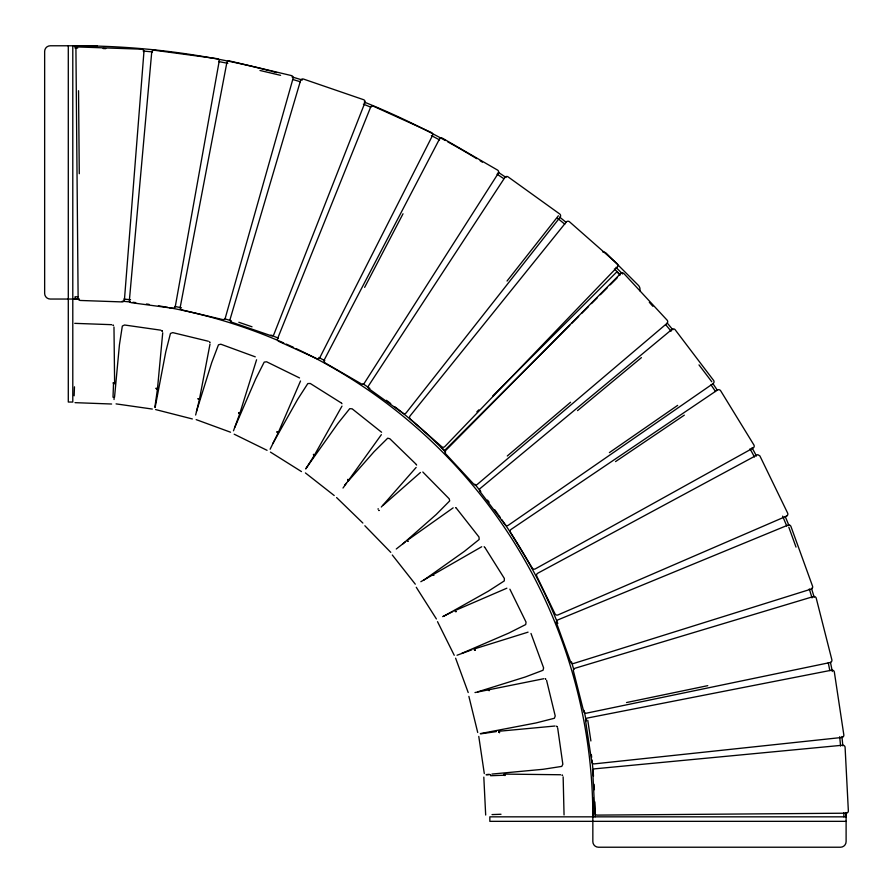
<?xml version="1.0" encoding="UTF-8"?>
<svg xmlns="http://www.w3.org/2000/svg" width="893" height="893" viewBox="0 0 893 893"><rect width="100%" height="100%" fill="white"/><g stroke="black" fill="none" stroke-linecap="round" stroke-linejoin="round"><path stroke-width="1.34" d="M74.13 395.8L74.465 386.825M113.009 397.229L113.511 383.767M114.047 399.517L114.137 397.273M143.952 51.604L124.428 299.847A2.255 2.255 0 0 1 122.107 301.923L80.292 300.461A2.255 2.255 0 0 1 78.126 298.229L75.927 49.137A2.255 2.255 0 0 1 78.26 46.972L141.786 49.182A2.255 2.255 0 0 1 143.94 51.604L143.873 51.604M114.538 397.229L119.439 344.754L122.33 326.057L124.529 324.996L160.84 330.187M162.716 332.776L157.436 389.281L154.902 407.063M378.096 509.278L378.163 508.653M155.114 407.532L165.785 351.797L170.451 333.457L172.751 332.62L208.393 341.26M210.022 344.017L199.351 399.751L195.645 415.033M196.46 411.506L211.753 362.491L218.472 344.798L220.839 344.218L255.275 356.843M256.581 359.767L239.67 413.939L233.486 430.806M364.936 102.65L273.894 334.406A2.255 2.255 0 0 1 271.07 335.712L231.499 322.127A2.255 2.255 0 0 1 230.07 319.37L300.584 80.459A2.255 2.255 0 0 1 303.453 79.053L363.574 99.692A2.255 2.255 0 0 1 364.936 102.65L364.969 102.55M234.792 427.39L255.666 379.012L264.194 362.111L266.616 361.788L299.535 377.94M300.528 380.987L278.047 433.094L270.132 449.224M432.48 135.591L319.828 357.646A2.255 2.255 0 0 1 316.881 358.685L278.783 341.394A2.255 2.255 0 0 1 277.623 338.503L370.539 107.383A2.255 2.255 0 0 1 373.52 106.267L431.408 132.521A2.255 2.255 0 0 1 432.48 135.591L432.413 135.557M364.634 287.379L403.022 213.784M273.079 443.04L297.581 399.461L307.817 383.555L310.262 383.477L341.327 402.989M341.986 406.114L314.18 455.586L305.819 468.903M498.327 173.242L364.355 383.13A2.255 2.255 0 0 1 361.33 383.867L325.108 362.915A2.255 2.255 0 0 1 324.237 359.924L439.456 139.074A2.255 2.255 0 0 1 442.537 138.248L497.557 170.083A2.255 2.255 0 0 1 498.327 173.242L498.383 173.153M564.052 814.963L563.148 776.899M305.852 468.602L337.9 423.416L349.743 408.659L352.188 408.849L381.601 432.268M381.367 434.668L343.001 488.036M507.045 281.027L558.371 215.793M560.145 217.189L406.159 412.867A2.255 2.255 0 0 1 403.078 413.303L369.099 388.89A2.255 2.255 0 0 1 368.53 385.821L504.925 177.394A2.255 2.255 0 0 1 508.072 176.87L559.688 213.963A2.255 2.255 0 0 1 560.145 217.189L560.201 217.111M344.609 485.178L346.395 483.158M348.181 481.126L374.067 451.702L387.707 438.184L389.794 438.709L416.116 464.248M381.311 507.012L416.127 467.452M617.331 267.007L444.826 446.578A2.255 2.255 0 0 1 441.722 446.712L410.311 419.063A2.255 2.255 0 0 1 410.043 415.959L566.307 221.966A2.255 2.255 0 0 1 569.477 221.765L617.197 263.759A2.255 2.255 0 0 1 617.331 267.007L617.398 266.94M476.873 411.829L478.838 409.854M492.646 396.046L616.884 271.818L620.066 274.999M569.779 325.286L444.558 450.507L441.376 447.326M571.754 323.311L578.653 316.412M581.611 313.454L588.509 306.545M591.467 303.587L597.384 297.67M600.342 294.712L607.24 287.814M610.198 284.856L617.108 277.957M382.907 505.494L420.447 472.475M402.71 543.982L436.186 514.535L449.715 500.884L449.179 498.796L422.813 471.995M507.28 455.988L570.56 402.274M666.926 323.422L477.096 484.564A2.255 2.255 0 0 1 473.982 484.374L445.54 453.689A2.255 2.255 0 0 1 445.596 450.574L620.735 273.437A2.255 2.255 0 0 1 623.917 273.559L667.127 320.174A2.255 2.255 0 0 1 666.926 323.422L666.881 323.366M577.548 410.613L641.431 357.624M396.269 548.994L405.098 542.051M406.862 540.667L453.164 507.849M423.639 580.238L464.427 551.316L479.173 539.472L478.994 537.028L456.345 508.184M609.394 452.606L677.653 405.377M615.534 461.592L684.328 415.145M420.837 581.711L481.718 546.739M443.62 616.315L488.371 591.155L504.288 580.908L504.355 578.463L484.854 547.409M442.638 616.616L452.729 611.672M786.499 516.143L557.935 614.942A2.255 2.255 0 0 1 555.011 613.859L536.76 576.208A2.255 2.255 0 0 1 537.709 573.25L757.733 454.637L759.887 455.91L787.637 513.095A2.255 2.255 0 0 1 786.499 516.143L786.554 516.031M454.738 610.689L506.856 588.197M461.681 653.408L508.831 633.07L525.72 624.542L526.044 622.12L509.892 589.19M457.026 655.25L471.783 649.836M473.893 649.066L528.064 632.155M477.621 691.874L525.341 676.972L543.033 670.263L543.614 667.886L530.989 633.45M474.987 692.555L543.826 678.713M626.518 702.545L707.781 685.657M480.3 733.611L536.046 722.939L554.374 718.273L555.223 715.985L546.583 680.343M480.769 733.834L496.329 731.613M74.744 323.355L111.837 324.684M379.425 510.416L378.621 510.506M498.562 731.289L555.066 726.009M486.573 774.566L489.264 774.32M491.954 774.064L543.078 769.297L561.775 766.406L562.836 764.207L557.656 727.895M486.071 774.767L490.558 774.599M490.603 775.727L504.065 775.224M492.032 814.595L501.006 814.26M68.013 299.043L50.276 299.043A5.626 5.626 0 0 1 44.65 293.417L44.65 51.403A5.626 5.626 0 0 1 50.276 45.777L95.305 45.777A5.626 5.626 0 0 1 97.37 46.168M68.292 299.043L78.93 299.043M408.402 541.292L407.588 541.292M846.106 821.337L489.833 821.337L489.833 816.838L846.106 816.838A771.061 771.061 0 0 0 846.095 812.809M504.032 774.097L560.771 774.756M75.012 402.654L111.614 404.016M116.068 403.882L152.323 409.061M259.975 70.469L280.592 75.336M192.352 418.951L155.583 409.563M238.822 322.273L252.016 326.793M196.17 419.621L230.55 432.223M234.189 434.199L267.063 450.329M455.564 507.615L456.033 507.938M270.445 452.104L301.466 471.582M390.766 552.354L364.835 525.731M436.409 618.961L416.261 587.27M484.14 546.762L484.564 547.13M305.417 472.933L334.216 495.537M341.606 403.268L341.974 403.703M415.301 584.189L392.295 555M454.236 655.283L437.514 621.662M336.583 497.557L362.871 523.052M416.339 464.594L416.607 465.086M698.985 364.891L711.788 381.769M485.68 815.03L483.816 777.122M484.296 773.561L478.771 736.412M477.71 732.483L468.881 696.373M455.609 658.186L468.211 692.566M788.809 527.183L796.02 547.108M556.462 622.801L570.694 662.137A2.255 2.255 0 0 0 573.485 663.521L811.112 589.112A2.255 2.255 0 0 0 812.552 586.199L790.93 526.423A2.255 2.255 0 0 0 788.05 525.073L557.723 619.954A2.255 2.255 0 0 0 556.462 622.801M587.761 720.271L590.887 740.956M313.488 454.928L313.421 454.303M113.98 327.061L114.628 383.811M78.539 90.718L79.276 173.711M846.117 812.53L846.106 841.597A5.626 5.626 0 0 1 840.48 847.223L598.466 847.223A5.626 5.626 0 0 1 592.84 841.597L592.84 797.94M72.791 45.777L72.791 402.04L68.292 402.04L68.292 45.777M639.823 290.783A5.626 5.626 0 0 0 638.372 285.347L606.537 253.512A5.626 5.626 0 0 0 602.552 251.859M77.713 48.021A768.828 768.828 0 0 0 75.045 48.021L75.045 45.777A771.061 771.061 0 0 1 270.066 70.848M103.119 48.535A768.828 768.828 0 0 1 105.798 48.635M143.159 51.035A768.828 768.828 0 0 1 152.48 51.928M218.629 61.55A768.828 768.828 0 0 1 227.815 63.347M292.692 79.466A768.828 768.828 0 0 1 300.372 81.776M363.373 104.135A768.828 768.828 0 0 1 370.796 107.182M431.33 135.557A768.828 768.828 0 0 1 439.59 139.944M497.021 174.168A768.828 768.828 0 0 1 503.697 178.611M557.522 218.26A768.828 768.828 0 0 1 564.778 224.176M614.406 268.96A768.828 768.828 0 0 1 620.088 274.62M665.988 325.041A768.828 768.828 0 0 1 671.09 331.236M711.018 384.85A768.828 768.828 0 0 1 715.494 391.514M750.02 448.755A768.828 768.828 0 0 1 754.451 457.004M782.614 516.143A768.828 768.828 0 0 1 786.733 526.022M809.304 588.945A768.828 768.828 0 0 1 812.027 597.897M828.257 662.751A768.828 768.828 0 0 1 829.82 670.621M839.677 736.736A768.828 768.828 0 0 1 840.592 746.057M843.852 812.82A768.828 768.828 0 0 1 843.863 816.838M271.372 71.183A771.061 771.061 0 0 1 276.551 72.567M292.044 76.943A771.061 771.061 0 0 1 302.314 80.024M364.221 102.048A771.061 771.061 0 0 1 445.373 140.525M447.728 141.82A771.061 771.061 0 0 1 476.717 158.664M480.144 160.762A771.061 771.061 0 0 1 482.432 162.18M498.249 172.293A771.061 771.061 0 0 1 506.063 177.495M559.978 217.356A771.061 771.061 0 0 1 566.207 222.446M615.98 267.364A771.061 771.061 0 0 1 622.633 273.984M649.311 302.292A771.061 771.061 0 0 1 652.872 306.299M667.718 323.612A771.061 771.061 0 0 1 672.831 329.818M712.882 383.588A771.061 771.061 0 0 1 717.369 390.274M751.984 447.683A771.061 771.061 0 0 1 756.438 455.955M785.204 516.5A771.061 771.061 0 0 1 788.809 525.173M811.447 588.286A771.061 771.061 0 0 1 814.182 597.261M830.457 662.305A771.061 771.061 0 0 1 832.287 671.514M841.909 736.502A771.061 771.061 0 0 1 842.825 745.845M79.097 299.055A517.795 517.795 0 0 0 75.045 299.043L75.045 296.789A520.05 520.05 0 0 1 77.758 296.8M122.263 301.198A517.795 517.795 0 0 1 130.333 302.001M133.012 302.292A517.795 517.795 0 0 1 135.703 302.604M146.419 303.988A517.795 517.795 0 0 1 149.098 304.368M158.441 305.808A517.795 517.795 0 0 1 167.761 307.415M169.09 307.65A517.795 517.795 0 0 1 277.556 340.289M278.795 340.813A517.795 517.795 0 0 1 283.751 342.968M286.229 344.062A517.795 517.795 0 0 1 293.596 347.433M296.041 348.571A517.795 517.795 0 0 1 592.84 816.838M123.826 299.088A520.05 520.05 0 0 1 130.568 299.758M174.838 306.455A520.05 520.05 0 0 1 181.48 307.795M224.869 318.834A520.05 520.05 0 0 1 231.354 320.833M270.914 335.087A520.05 520.05 0 0 1 278.437 338.213M318.846 357.479A520.05 520.05 0 0 1 324.818 360.694M363.116 383.867A520.05 520.05 0 0 1 369.858 388.433M386.401 400.298A520.05 520.05 0 0 1 390.732 403.569M395.019 406.884A520.05 520.05 0 0 1 445.64 452.003M474.775 484.173A520.05 520.05 0 0 1 480.78 491.53M487.489 500.069A520.05 520.05 0 0 1 489.13 502.223M494.811 509.847A520.05 520.05 0 0 1 497.993 514.245M498.774 515.35A520.05 520.05 0 0 1 500.348 517.56M501.899 519.782A520.05 520.05 0 0 1 557.801 623.481M571.442 661.825A520.05 520.05 0 0 1 573.808 669.616M584.078 710.393A520.05 520.05 0 0 1 586.188 721.042M591.345 754.563A520.05 520.05 0 0 1 591.668 757.264M591.97 759.954A520.05 520.05 0 0 1 593.499 776.173M594.068 784.288A520.05 520.05 0 0 1 594.381 789.713M594.872 801.914A520.05 520.05 0 0 1 595.084 816.838M347.924 479.429L347.924 480.244L347.924 479.429M151.71 52.263L129.385 300.26A2.255 2.255 0 0 0 131.327 302.694L172.796 308.264A2.255 2.255 0 0 0 175.307 306.433L219.165 61.316A2.255 2.255 0 0 0 217.256 58.692L154.255 50.231A2.255 2.255 0 0 0 151.721 52.162L151.71 52.263M226.833 62.733L180.196 307.326A2.255 2.255 0 0 0 181.893 309.938L222.614 319.56A2.255 2.255 0 0 0 225.293 317.986L293.071 78.383A2.255 2.255 0 0 0 291.419 75.581L229.568 60.97A2.255 2.255 0 0 0 226.855 62.633L226.833 62.733M671.938 329.394L480.289 488.371A2.255 2.255 0 0 0 479.932 491.463L505.215 524.794A2.255 2.255 0 0 0 508.296 525.285L713.072 383.622A2.255 2.255 0 0 0 713.585 380.407L675.175 329.763A2.255 2.255 0 0 0 672.016 329.327L671.938 329.394M717.459 390.051L511.097 529.393A2.255 2.255 0 0 0 510.439 532.429L532.317 568.093A2.255 2.255 0 0 0 535.32 568.886L753.056 448.074A2.255 2.255 0 0 0 753.882 444.926L720.64 390.743A2.255 2.255 0 0 0 717.548 390.007L717.459 390.051M813.4 596.557L574.947 668.277A2.255 2.255 0 0 0 573.418 670.989L583.709 711.542A2.255 2.255 0 0 0 586.344 713.194L830.144 662.528A2.255 2.255 0 0 0 831.863 659.771L816.224 598.165A2.255 2.255 0 0 0 813.49 596.535L813.49 596.535M831.684 670.174L587.326 718.061A2.255 2.255 0 0 0 585.54 720.606L591.78 761.975A2.255 2.255 0 0 0 594.247 763.883L841.842 737.473A2.255 2.255 0 0 0 843.829 734.894L834.341 672.038A2.255 2.255 0 0 0 831.774 670.152L831.774 670.152M842.624 745.22L594.749 768.828A2.255 2.255 0 0 0 592.718 771.184L594.861 812.965A2.255 2.255 0 0 0 597.127 815.108L846.117 813.199A2.255 2.255 0 0 0 848.35 810.833L845.091 747.352A2.255 2.255 0 0 0 842.724 745.22L842.624 745.22M433.708 575.326L432.904 575.237L433.708 575.326M456.111 611.616L455.318 611.437L456.111 611.616M475.165 650.126L474.395 649.881L475.165 650.126M505.003 774.287L504.846 774.22A2.266 2.232 -87.6 0 1 505.338 774.454L505.003 774.287M489.219 690.59L488.482 690.256L489.219 690.59M545.511 678.97L545.322 678.87A2.232 2.199 78.8 0 1 545.757 679.138L545.511 678.97M499.578 732.606L498.874 732.193L499.578 732.606M556.719 726.422L556.54 726.31A2.232 2.199 84.5 0 1 557.132 726.835L556.719 726.422M504.902 775.504L504.244 775.024L504.902 775.504M562.378 775.336L562.21 775.202A2.232 2.199 -89.7 0 1 562.579 775.559L562.378 775.336M162.113 330.89L161.901 330.7A2.232 2.199 5.5 0 1 162.426 331.292L162.113 330.89M113.288 325.342L113.177 325.242A2.232 2.199 -0.3 0 1 113.523 325.621L113.288 325.342M209.676 342.198L209.598 342.075A2.232 2.199 11.2 0 1 209.866 342.51L209.676 342.198M113.701 383.588L113.221 382.93L113.701 383.588M156.543 388.957L156.13 388.254L156.543 388.957M114.371 382.662L114.282 382.505A2.266 2.232 -2.4 0 1 114.516 382.985L114.371 382.662M198.48 399.35L198.146 398.613L198.48 399.35M238.855 413.448L238.598 412.666L238.855 413.448M277.288 432.513L277.12 431.721L277.288 432.513"/></g></svg>
